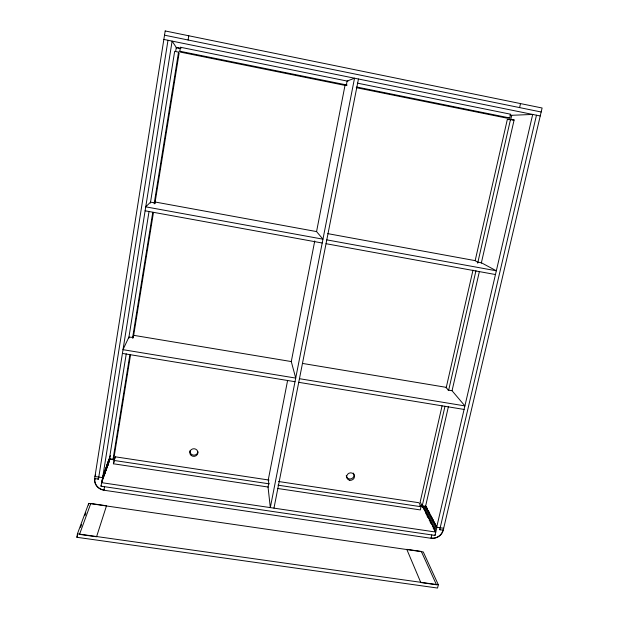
<?xml version="1.0" encoding="UTF-8"?>
<svg xmlns="http://www.w3.org/2000/svg" width="619" height="619" viewBox="0 0 619 619"><rect width="100%" height="100%" fill="white"/><g stroke="black" fill="none" stroke-linecap="round" stroke-linejoin="round"><path stroke-width="0.93" d="M104.487 486.696L103.953 490.024L103.265 489.9A10.771 10.02 4.2 0 1 94.792 479.214L94.869 478.564L98.467 479.098L98.576 478.379M76.895 537.292L77.437 533.833L88.718 503.394L423.257 551.924L438.322 584.777L437.548 588.05L76.895 537.292L77.561 535.489M88.471 505.003L88.718 503.394M167.989 40.266L98.467 479.098L97.694 478.982M101.918 482.278L172.113 41.109L176.717 48.135M102.429 480.839L103.396 474.765M103.079 478.549L103.899 473.357M103.582 477.133L105.392 469.21L104.433 475.199M104.077 475.732L104.897 470.587M104.928 473.814L105.88 467.856M105.447 472.235L106.36 466.502M106.081 469.922L106.692 466.115M106.259 470.471L107.319 463.84M106.886 468.188L107.791 462.517M107.358 466.858L108.263 461.217M107.83 465.542L108.727 459.917L106.847 465.163M108.147 465.171L109.192 458.633M108.758 462.935L126.253 353.813M128.698 338.547L149.009 211.644M150.386 203.055L174.666 51.346L178.543 52.128L179.131 53.01L154.858 203.775M109.215 461.65L109.811 457.936M175.68 51.284L176.291 47.47L180.075 48.236M109.447 458.772L113.045 459.313L129.92 354.416M132.528 338.206L152.769 212.332M154.154 203.752L178.543 52.128M130.586 354.548L114.298 455.692L113.045 459.313M133.255 337.943L153.473 212.363M268.282 487.068L113.378 463.778L115.165 456.791L269.002 480.058M345.859 85.569L180.4 52.112L179.827 51.222L180.462 47.261L347.917 81.221M431.195 537.478L431.698 538.166A10.198 9.362 -24.8 0 0 442.871 530.769L443.034 530.158L439.738 529.671L439.892 528.99M114.894 458.455L115.165 456.791M188.099 40.003L188.787 35.77M94.792 479.214L95.566 478.665M287.626 380.36L268.251 479.942L268.793 483.199L268.05 487.037L270.317 507.603L354.525 78.203L347.12 81.058L346.238 85.569L346.199 84.973L345 85.399L316.588 231.46M291.317 361.388L314.746 240.938M273.969 508.137L358.463 79.008M442.871 530.769L442.399 530.065M442.074 405.847L420.169 501.978L422.204 505.963L425.532 506.466L448.435 406.536M446.152 387.943L472.993 270.132M475.144 260.707L507.356 119.335L514.118 119.97L481.273 263.253M278.558 481.505L419.024 502.744L421.044 506.729L420.316 509.924L277.846 488.507M356.258 87.674L506.59 118.074L509.785 117.974L510.644 114.221L357.38 83.139M422.204 505.963L444.991 406.226M448.643 390.233L475.949 270.735M477.667 263.207L510.559 119.25M510.636 120.163L511.712 115.451L509.816 115.072M422.645 507.534L423.048 505.777M423.365 508.934L423.969 506.288M424.286 509.46L425.098 505.916M452.11 390.512L479.33 271.741M425.013 510.884L426.034 506.435L427.512 509.275L426.282 514.652M425.539 513.205L426.77 507.851M519.596 107.59L520.517 103.59M427.025 516.107L428.263 510.714L429.779 513.623L428.735 518.142M427.775 517.569L429.013 512.161M429.284 520.54L430.545 515.093L436.882 527.264L434.987 535.404L434.283 535.303M430.05 522.034L431.311 516.571M430.824 523.55L432.093 518.064M431.814 524.154L432.874 519.565M432.387 526.607L433.664 521.082M433.176 528.154L434.461 522.606M431.783 534.932L431.056 538.089L431.698 538.166M433.965 529.709L435.258 524.146M434.77 531.28L436.07 525.701M443.684 528.27L436.681 527.233L532.704 114.438L510.69 115.335M536.472 115.204L439.738 529.671L440.442 529.779M104.062 489.374L103.265 489.9M113.378 463.778L114.128 461.581M110.182 458.493L101.57 482.658L435.768 532.054L421.996 505.158M102.893 476.181L101.013 486.186L101.779 486.302M110.507 455.561L102.599 477.636L94.97 476.506L95.643 474.742M80.563 527.365L81.561 524.657M84.888 515.635L85.886 512.927M101.129 485.474L101.013 486.186L434.987 535.404L435.142 534.731M512.493 120.009L514.118 119.97M77.437 533.833L438.322 584.777M110.298 459.267L114.105 459.84M419.52 505.901L422.382 506.334M113.919 460.428L269.389 483.865M277.97 485.164L421.044 506.729M299.457 378.696L464.908 405.909L452.056 390.744L448.071 390.086L446.291 387.355L302.397 363.407M122.376 353.41L295.008 381.714M298.737 382.325L464.08 409.438M326.793 239.87L496.337 270.797L481.389 262.766L477.319 262.023L475.16 260.638L327.745 233.634M145.094 210.8L322.205 243.012M326.035 243.708L495.463 274.534M180.291 48.568L176.291 47.47M179.827 51.222L347.166 85.074M356.621 86.985L509.785 117.974M507.356 119.335L509.112 119.691M164.522 35.19L541.168 111.993M163.849 39.43L540.24 115.97M180.462 47.261L181.034 48.197M425.547 505.831L436.681 527.233M353.395 473.102A3.938 3.691 -20 0 1 351.383 478.75A3.938 3.691 -20 0 1 346.238 475.663M197.964 451.94A4.039 3.807 -2.7 0 1 193.314 455.089A4.039 3.807 -2.7 0 1 190.002 450.725M165.188 30.95L94.653 478.533A10.995 10.221 4.2 0 0 103.922 490.225L431.01 538.282A10.407 9.556 -24.8 0 0 443.235 530.189L542.105 108L165.188 30.95M106.514 505.762L96.549 536.781L79.511 534.375L90.792 503.479L106.514 505.762M133.371 337.502L128.93 337.076L122.972 349.673L295.72 378.085L291.278 361.558L133.681 335.328L132.737 337.401L133.371 337.502M155.036 202.893L150.518 202.189L145.72 206.839L322.956 239.174L316.564 231.583L155.145 202.011L154.394 202.777L155.036 202.893M436.465 584.754L420.804 582.541L406.776 549.324L421.315 551.436L436.465 584.754M349.812 480.259A3.946 3.699 -20 0 0 354.316 475.245A3.946 3.699 -20 0 0 347.654 474.216A3.946 3.699 -20 0 0 349.812 480.259M191.271 455.522A4.054 3.822 -2.7 0 0 197.848 453.178A4.054 3.822 -2.7 0 0 192.439 448.984A4.054 3.822 -2.7 0 0 191.271 455.522"/></g></svg>
